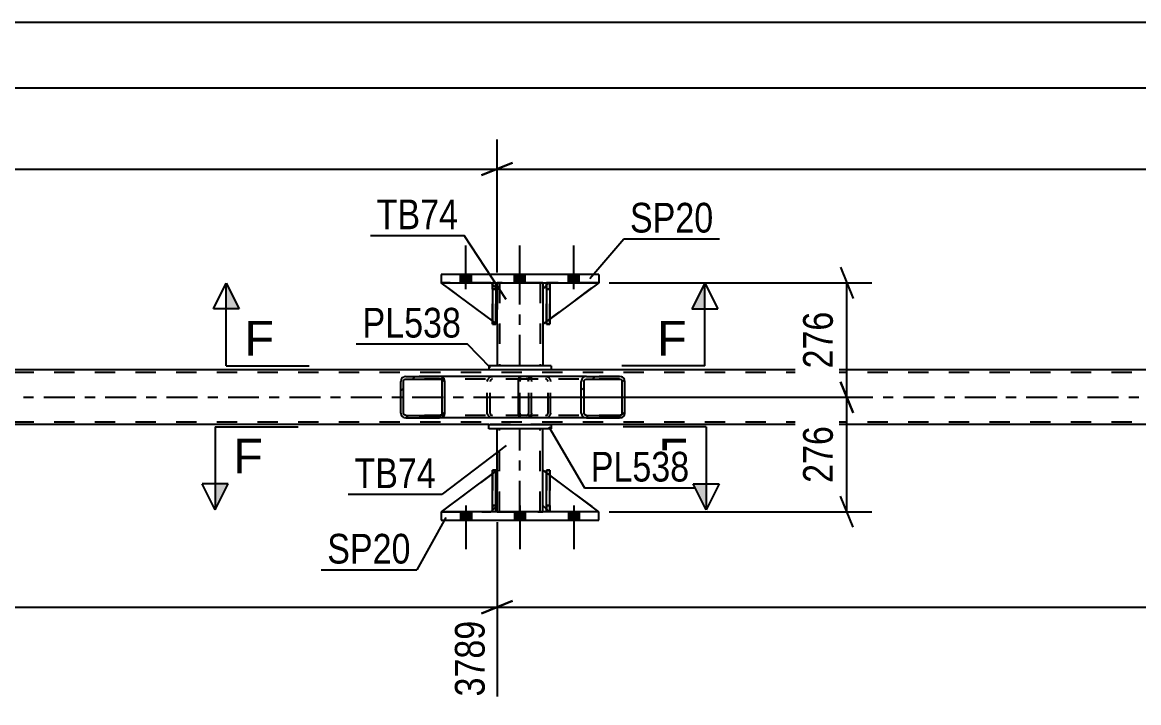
# Model space of a CAD drawing. Header units: millimetres. Extents: x 0 to 841, y 0 to 594.
# Drawn here: x 195.6 to 303.2, y 216.5 to 282.1 of the extents above; entities that cross this region are included whole.
import ezdxf

# ---------------------------------------------------------------- set-up
doc = ezdxf.new("R2010")
doc.units = ezdxf.units.MM
doc.linetypes.add('DXK_LINE_DOT2', pattern=[3.9198, 1.9599, -1.9599])
doc.linetypes.add('DXK_LINE_DOT3', pattern=[5.9187, 2.979, -0.9799, 0.9799, -0.9799])
doc.styles.add('Arial', font='ARIAL.TTF', dxfattribs={"height": 0.2})
doc.styles.add('Arial Narrow', font='ARIALN.TTF', dxfattribs={"height": 0.2})

# ---------------------------------------------------------------- blocks, each defined once
blk = doc.blocks.new('Part-814735472-2885 - 2738')
at = {"color": 7, "linetype": 'DXK_LINE_DOT2'}
for p, q in [((246.07, 256.42), (246.07, 257.02)), ((246.07, 257.02), (246.07, 257.02)), ((246.07, 257.02), (246.07, 253.02)), ((246.39, 257.02), (246.07, 257.02)), ((246.07, 253.02), (246.07, 256.42)), ((246.07, 256.42), (246.39, 256.42)), ((246.39, 256.42), (246.39, 257.02)), ((246.39, 253.02), (246.39, 257.02)), ((246.39, 256.42), (246.39, 253.02)), ((246.07, 253.02), (246.39, 253.02))]:
    blk.add_line(p, q, dxfattribs=at)
blk = doc.blocks.new('Part-814735472-2821 - 2738')
at = {"color": 2, "linetype": 'Continuous'}
for p, q in [((241.32, 238.94), (241.2, 238.85)), ((241.32, 235.54), (241.32, 238.94)), ((240.88, 238.61), (235.92, 234.94)), ((240.88, 235.1), (240.72, 234.94)), ((241.32, 235.54), (241.2, 235.42)), ((241.32, 235.54), (241.32, 235.54))]:
    blk.add_line(p, q, dxfattribs=at)
at = {"color": 7, "linetype": 'DXK_LINE_DOT2'}
for p, q in [((241.32, 235.54), (241.32, 238.94)), ((241.2, 238.85), (240.88, 238.61)), ((235.92, 234.94), (240.72, 234.94)), ((241.32, 235.54), (240.72, 234.94)), ((241.2, 235.42), (240.88, 235.1))]:
    blk.add_line(p, q, dxfattribs=at)
blk = doc.blocks.new('Part-814735472-2918 - 2738')
at = {"color": 2, "linetype": 'Continuous'}
for p, q in [((246.52, 249.02), (240.52, 249.02)), ((240.52, 249.02), (240.52, 248.62)), ((246.52, 248.62), (240.52, 248.62)), ((246.52, 249.02), (246.52, 248.62))]:
    blk.add_line(p, q, dxfattribs=at)
blk = doc.blocks.new('Part-814735472-2873 - 2738')
at = {"color": 2, "linetype": 'Continuous'}
for p, q in [((241.32, 238.94), (241.32, 242.94)), ((245.72, 238.94), (245.72, 242.94)), ((241.32, 234.94), (241.32, 235.54)), ((245.72, 234.94), (245.72, 235.54))]:
    blk.add_line(p, q, dxfattribs=at)
at = {"color": 7, "linetype": 'DXK_LINE_DOT2'}
for p, q in [((245.72, 242.94), (241.32, 242.94)), ((241.56, 234.94), (241.56, 242.94)), ((245.48, 234.94), (245.48, 242.94)), ((241.32, 235.54), (241.32, 238.94)), ((245.72, 235.54), (245.72, 238.94)), ((241.32, 234.94), (245.72, 234.94))]:
    blk.add_line(p, q, dxfattribs=at)
at = {"color": 7, "linetype": 'DXK_LINE_DOT3'}
blk.add_line((243.52, 234.94), (243.52, 242.94), dxfattribs=at)
blk = doc.blocks.new('Part-814735472-2868 - 2738')
at = {"color": 2, "linetype": 'Continuous'}
for p, q in [((240.52, 243.34), (246.52, 243.34)), ((240.52, 242.94), (240.52, 243.34)), ((246.52, 243.34), (246.52, 242.94)), ((246.52, 242.94), (240.52, 242.94))]:
    blk.add_line(p, q, dxfattribs=at)
blk = doc.blocks.new('Part-814735472-2823 - 2738')
at = {"color": 2, "linetype": 'Continuous'}
for p, q in [((246.07, 234.94), (246.08, 238.94)), ((246.08, 238.94), (246.4, 238.94)), ((246.39, 234.94), (246.4, 238.94)), ((246.08, 234.94), (246.07, 234.94)), ((246.4, 234.94), (246.07, 234.94))]:
    blk.add_line(p, q, dxfattribs=at)
at = {"color": 7, "linetype": 'DXK_LINE_DOT2'}
for p, q in [((246.08, 238.94), (246.08, 235.54)), ((246.4, 235.54), (246.4, 238.94)), ((246.08, 235.54), (246.08, 234.94)), ((246.08, 235.54), (246.4, 235.54)), ((246.39, 234.94), (246.4, 234.94)), ((246.4, 234.94), (246.4, 235.54))]:
    blk.add_line(p, q, dxfattribs=at)
blk = doc.blocks.new('Part-814735472-2818 - 2738')
at = {"color": 2, "linetype": 'Continuous'}
for p, q in [((245.72, 235.54), (245.72, 238.94)), ((246.08, 238.68), (245.72, 238.94)), ((251.12, 234.94), (246.4, 238.45)), ((246.07, 235.19), (245.72, 235.54))]:
    blk.add_line(p, q, dxfattribs=at)
at = {"color": 7, "linetype": 'DXK_LINE_DOT2'}
for p, q in [((246.4, 238.45), (246.08, 238.68)), ((246.32, 234.94), (246.07, 235.19)), ((251.12, 234.94), (246.32, 234.94)), ((251.12, 234.94), (251.12, 234.94)), ((251.12, 234.94), (251.12, 234.94))]:
    blk.add_line(p, q, dxfattribs=at)
blk = doc.blocks.new('Part-814735472-2883 - 2738')
at = {"color": 2, "linetype": 'Continuous'}
for p, q in [((251.12, 234.94), (235.92, 234.94)), ((235.92, 234.94), (235.92, 234.14)), ((251.12, 234.14), (251.12, 234.94)), ((235.92, 234.14), (251.12, 234.14))]:
    blk.add_line(p, q, dxfattribs=at)
blk = doc.blocks.new('Part-814735472-2819 - 2738')
at = {"color": 7, "linetype": 'DXK_LINE_DOT2'}
for p, q in [((245.72, 235.54), (245.72, 238.94)), ((245.72, 238.94), (251.12, 234.94)), ((246.32, 234.94), (245.72, 235.54)), ((251.12, 234.94), (246.32, 234.94))]:
    blk.add_line(p, q, dxfattribs=at)
blk = doc.blocks.new('Part-814735472-2820 - 2738')
at = {"color": 7, "linetype": 'DXK_LINE_DOT2'}
for p, q in [((240.87, 256.42), (240.87, 257.02)), ((240.88, 257.02), (240.87, 253.02)), ((240.87, 253.02), (240.87, 256.42)), ((240.87, 256.42), (241.19, 256.42)), ((240.87, 257.02), (240.88, 257.02)), ((241.2, 257.02), (240.87, 257.02)), ((241.19, 256.42), (241.19, 257.02)), ((241.19, 253.02), (241.2, 257.02)), ((241.19, 256.42), (241.19, 253.02)), ((240.87, 253.02), (241.19, 253.02))]:
    blk.add_line(p, q, dxfattribs=at)
blk = doc.blocks.new('Part-814735472-2822 - 2738')
at = {"color": 7, "linetype": 'DXK_LINE_DOT2'}
for p, q in [((241.32, 238.94), (235.92, 234.94)), ((241.32, 235.54), (241.32, 238.94)), ((241.32, 238.94), (241.32, 235.54)), ((235.92, 234.94), (240.72, 234.94)), ((240.72, 234.94), (241.32, 235.54)), ((241.32, 235.54), (240.72, 234.94)), ((241.32, 235.54), (241.32, 235.54))]:
    blk.add_line(p, q, dxfattribs=at)
blk = doc.blocks.new('Part-814735472-2825 - 2738')
at = {"color": 7, "linetype": 'DXK_LINE_DOT2'}
for p, q in [((246.39, 238.94), (246.07, 238.94)), ((246.07, 235.54), (246.07, 238.94)), ((246.07, 234.94), (246.07, 238.94)), ((246.39, 238.94), (246.39, 235.54)), ((246.39, 234.94), (246.39, 238.94)), ((246.39, 235.54), (246.07, 235.54)), ((246.07, 234.94), (246.07, 235.54)), ((246.39, 234.94), (246.07, 234.94)), ((246.39, 235.54), (246.39, 234.94)), ((246.39, 234.94), (246.39, 234.94))]:
    blk.add_line(p, q, dxfattribs=at)
blk = doc.blocks.new('Part-814735472-2891 - 2738')
at = {"color": 2, "linetype": 'Continuous'}
for p, q in [((241.32, 257.02), (241.32, 256.42)), ((245.72, 257.02), (245.72, 256.42)), ((241.32, 253.02), (241.32, 249.02)), ((245.72, 253.02), (245.72, 249.02))]:
    blk.add_line(p, q, dxfattribs=at)
at = {"color": 7, "linetype": 'DXK_LINE_DOT2'}
for p, q in [((245.72, 257.02), (241.32, 257.02)), ((241.32, 256.42), (241.32, 253.02)), ((241.56, 257.02), (241.56, 249.02)), ((245.48, 257.02), (245.48, 249.02)), ((245.72, 256.42), (245.72, 253.02)), ((245.72, 249.02), (241.32, 249.02))]:
    blk.add_line(p, q, dxfattribs=at)
at = {"color": 7, "linetype": 'DXK_LINE_DOT3'}
blk.add_line((243.52, 249.02), (243.52, 257.02), dxfattribs=at)
blk = doc.blocks.new('Part-814735472-2829 - 2738')
at = {"color": 2, "linetype": 'Continuous'}
for p, q in [((246.39, 257.02), (246.07, 257.02)), ((246.07, 257.02), (246.08, 253.02)), ((246.4, 257.02), (246.39, 257.02)), ((246.39, 257.02), (246.4, 253.02)), ((246.4, 253.02), (246.08, 253.02))]:
    blk.add_line(p, q, dxfattribs=at)
at = {"color": 7, "linetype": 'DXK_LINE_DOT2'}
for p, q in [((246.08, 256.42), (246.08, 257.02)), ((246.4, 256.42), (246.08, 256.42)), ((246.08, 256.42), (246.08, 253.02)), ((246.4, 257.02), (246.39, 257.02)), ((246.4, 256.42), (246.4, 257.02)), ((246.4, 253.02), (246.4, 256.42))]:
    blk.add_line(p, q, dxfattribs=at)
blk = doc.blocks.new('Part-814735472-2830 - 2738')
at = {"color": 7, "linetype": 'DXK_LINE_DOT2'}
for p, q in [((241.32, 253.02), (235.92, 257.02)), ((235.92, 257.02), (240.72, 257.02)), ((240.72, 257.02), (241.32, 256.42)), ((241.32, 256.42), (240.72, 257.02)), ((241.32, 256.42), (241.32, 253.02)), ((241.32, 256.42), (241.32, 256.42)), ((241.32, 256.42), (241.32, 253.02))]:
    blk.add_line(p, q, dxfattribs=at)
blk = doc.blocks.new('Part-814735472-2831 - 2738')
at = {"color": 2, "linetype": 'Continuous'}
for p, q in [((240.88, 253.36), (235.92, 257.02)), ((240.88, 256.87), (240.72, 257.02)), ((241.32, 256.42), (241.2, 256.55)), ((241.32, 256.42), (241.32, 256.42)), ((241.32, 253.02), (241.32, 256.42)), ((241.2, 253.12), (241.32, 253.02)), ((241.32, 253.02), (241.32, 253.02))]:
    blk.add_line(p, q, dxfattribs=at)
at = {"color": 7, "linetype": 'DXK_LINE_DOT2'}
for p, q in [((240.72, 257.02), (235.92, 257.02)), ((240.72, 257.02), (241.32, 256.42)), ((241.2, 256.55), (240.88, 256.87)), ((241.32, 256.42), (241.32, 253.02)), ((241.2, 253.12), (240.88, 253.36))]:
    blk.add_line(p, q, dxfattribs=at)
blk = doc.blocks.new('Part-814735472-2832 - 2738')
at = {"color": 7, "linetype": 'DXK_LINE_DOT2'}
for p, q in [((246.32, 257.02), (245.72, 256.42)), ((245.72, 253.02), (251.12, 257.02)), ((245.72, 256.42), (245.72, 253.02)), ((251.12, 257.02), (246.32, 257.02))]:
    blk.add_line(p, q, dxfattribs=at)
blk = doc.blocks.new('Part-814735472-2833 - 2738')
at = {"color": 2, "linetype": 'Continuous'}
for p, q in [((246.07, 256.78), (245.72, 256.42)), ((245.72, 256.42), (245.72, 253.02)), ((251.12, 257.02), (246.4, 253.52)), ((246.08, 253.29), (245.72, 253.02))]:
    blk.add_line(p, q, dxfattribs=at)
at = {"color": 7, "linetype": 'DXK_LINE_DOT2'}
for p, q in [((246.32, 257.02), (246.07, 256.78)), ((251.12, 257.02), (246.32, 257.02)), ((246.4, 253.52), (246.08, 253.29))]:
    blk.add_line(p, q, dxfattribs=at)
blk = doc.blocks.new('Part-814735472-2860 - 2738')
at = {"color": 2, "linetype": 'Continuous'}
for p, q in [((240.88, 234.94), (240.88, 238.94)), ((240.88, 238.94), (241.2, 238.94)), ((241.2, 234.94), (241.2, 238.94)), ((240.88, 234.94), (240.88, 234.94)), ((241.2, 234.94), (240.88, 234.94))]:
    blk.add_line(p, q, dxfattribs=at)
at = {"color": 7, "linetype": 'DXK_LINE_DOT2'}
for p, q in [((240.88, 238.94), (240.88, 235.54)), ((241.2, 235.54), (241.2, 238.94)), ((240.88, 235.54), (240.88, 234.94)), ((240.88, 235.54), (241.2, 235.54)), ((241.2, 234.94), (241.2, 235.54)), ((241.2, 234.94), (241.2, 234.94))]:
    blk.add_line(p, q, dxfattribs=at)
blk = doc.blocks.new('Part-814735472-2862 - 2738')
at = {"color": 7, "linetype": 'DXK_LINE_DOT2'}
for p, q in [((241.19, 238.94), (240.87, 238.94)), ((240.87, 235.54), (240.87, 238.94)), ((240.88, 234.94), (240.87, 238.94)), ((241.19, 238.94), (241.19, 235.54)), ((241.2, 234.94), (241.19, 238.94)), ((241.19, 235.54), (240.87, 235.54)), ((240.87, 234.94), (240.87, 235.54)), ((241.2, 234.94), (240.87, 234.94)), ((241.19, 235.54), (241.19, 234.94)), ((241.19, 234.94), (241.2, 234.94))]:
    blk.add_line(p, q, dxfattribs=at)
blk = doc.blocks.new('Part-814735472-2878 - 2738')
at = {"color": 2, "linetype": 'Continuous'}
for p, q in [((251.12, 257.82), (235.92, 257.82)), ((235.92, 257.82), (235.92, 257.02)), ((251.12, 257.82), (251.12, 257.02)), ((235.92, 257.02), (251.12, 257.02))]:
    blk.add_line(p, q, dxfattribs=at)
blk = doc.blocks.new('Part-814735472-2901 - 2738')
at = {"linetype": 'Continuous'}
h = blk.add_hatch(dxfattribs=at)
h.set_pattern_fill('', scale=0.7, style=0, pattern_type=0)
h.set_pattern_definition([(45, (236.2506, 247.6885), (-1.57154, 1.57154), [])])
h.paths.add_polyline_path([(236.29, 247.5), (236.25, 247.69), (236.14, 247.84), (235.97, 247.95), (235.78, 247.98), (232.54, 247.98), (232.35, 247.95), (232.18, 247.84), (232.07, 247.69), (232.03, 247.5), (232.03, 244.46), (232.07, 244.28), (232.18, 244.13), (232.35, 244.02), (232.54, 243.98), (235.78, 243.98), (235.97, 244.02), (236.14, 244.13), (236.25, 244.28), (236.29, 244.46)])
h.paths.add_polyline_path([(236.01, 244.37), (235.96, 244.3), (235.88, 244.24), (235.78, 244.22), (232.54, 244.22), (232.45, 244.24), (232.36, 244.3), (232.31, 244.37), (232.29, 244.46), (232.29, 247.5), (232.31, 247.6), (232.36, 247.67), (232.45, 247.73), (232.54, 247.74), (235.78, 247.74), (235.88, 247.73), (235.96, 247.67), (236.01, 247.6), (236.03, 247.5), (236.03, 244.46)])
at = {"color": 2, "linetype": 'Continuous'}
for p, q in [((232.07, 247.69), (232.03, 247.5)), ((232.03, 244.46), (232.03, 247.5)), ((232.29, 247.5), (232.31, 247.6)), ((232.29, 244.46), (232.29, 247.5)), ((232.31, 247.6), (232.36, 247.67)), ((232.54, 247.98), (232.35, 247.95)), ((232.36, 247.67), (232.45, 247.73)), ((232.45, 247.73), (232.54, 247.74)), ((232.54, 247.98), (235.78, 247.98)), ((232.54, 247.74), (235.78, 247.74)), ((243.65, 247.98), (235.78, 247.98)), ((235.97, 247.95), (235.78, 247.98)), ((235.78, 247.74), (235.88, 247.73)), ((235.88, 247.73), (235.96, 247.67)), ((235.96, 247.67), (236.01, 247.6)), ((236.01, 247.6), (236.03, 247.5)), ((236.03, 244.46), (236.03, 247.5)), ((236.29, 247.5), (236.25, 247.69)), ((236.29, 244.46), (236.29, 247.5)), ((232.03, 244.46), (232.07, 244.28)), ((232.31, 244.37), (232.29, 244.46)), ((232.36, 244.3), (232.31, 244.37)), ((232.45, 244.24), (232.36, 244.3)), ((235.96, 244.3), (235.88, 244.24)), ((236.01, 244.37), (235.96, 244.3)), ((236.03, 244.46), (236.01, 244.37)), ((236.25, 244.28), (236.29, 244.46)), ((232.35, 244.02), (232.54, 243.98)), ((232.54, 244.22), (232.45, 244.24)), ((232.54, 244.22), (235.78, 244.22)), ((232.54, 243.98), (235.78, 243.98)), ((235.88, 244.24), (235.78, 244.22)), ((235.78, 243.98), (235.97, 244.02)), ((243.65, 243.98), (235.78, 243.98))]:
    blk.add_line(p, q, dxfattribs=at)
at = {"color": 7, "linetype": 'DXK_LINE_DOT2'}
for p, q in [((235.78, 247.98), (232.54, 247.98)), ((244.13, 247.74), (232.54, 247.74)), ((240.38, 247.5), (240.42, 247.69)), ((240.38, 244.46), (240.38, 247.5)), ((240.66, 247.6), (240.64, 247.5)), ((240.64, 244.46), (240.64, 247.5)), ((240.71, 247.67), (240.66, 247.6)), ((240.7, 247.95), (240.89, 247.98)), ((240.8, 247.73), (240.71, 247.67)), ((240.89, 247.74), (240.8, 247.73)), ((244.13, 247.98), (243.65, 247.98)), ((244.13, 247.98), (244.32, 247.95)), ((244.23, 247.73), (244.13, 247.74)), ((244.31, 247.67), (244.23, 247.73)), ((244.36, 247.6), (244.31, 247.67)), ((244.38, 247.5), (244.36, 247.6)), ((244.38, 244.46), (244.38, 247.5)), ((244.6, 247.69), (244.64, 247.5)), ((244.64, 244.46), (244.64, 247.5)), ((240.42, 244.28), (240.38, 244.46)), ((240.64, 244.46), (240.66, 244.37)), ((240.66, 244.37), (240.71, 244.3)), ((240.71, 244.3), (240.73, 244.28)), ((240.73, 244.28), (240.8, 244.24)), ((244.23, 244.24), (244.31, 244.3)), ((244.31, 244.3), (244.36, 244.37)), ((244.36, 244.37), (244.38, 244.46)), ((244.64, 244.46), (244.6, 244.28)), ((244.13, 244.22), (232.54, 244.22)), ((235.78, 243.98), (232.54, 243.98)), ((240.89, 243.98), (240.7, 244.02)), ((240.8, 244.24), (240.89, 244.22)), ((244.13, 243.98), (243.65, 243.98)), ((244.13, 244.22), (244.23, 244.24)), ((244.32, 244.02), (244.13, 243.98))]:
    blk.add_line(p, q, dxfattribs=at)
at = {"color": 2, "linetype": 'Continuous'}
for centre, start, end in [((232.52, 247.48), 110.7583, 155.68), ((235.8, 247.48), 24.32, 69.2417), ((232.52, 244.49), 204.32, 249.2417), ((235.8, 244.49), 290.7583, 335.68)]:
    blk.add_arc(centre, 0.496, start, end, dxfattribs=at)
at = {"color": 7, "linetype": 'DXK_LINE_DOT2'}
for centre, start, end in [((240.87, 247.48), 110.7583, 155.68), ((244.15, 247.48), 24.32, 69.2417), ((240.87, 244.49), 204.32, 249.2417), ((244.15, 244.49), 290.7583, 335.68)]:
    blk.add_arc(centre, 0.496, start, end, dxfattribs=at)
blk = doc.blocks.new('Part-814735472-2902 - 2738')
at = {"linetype": 'Continuous'}
h = blk.add_hatch(dxfattribs=at)
h.set_pattern_fill('', scale=0.7, style=0, pattern_type=0)
h.set_pattern_definition([(45, (253.5953, 247.6885), (-1.57154, 1.57154), [])])
h.paths.add_polyline_path([(253.63, 247.5), (253.6, 247.69), (253.49, 247.84), (253.32, 247.95), (253.13, 247.98), (249.95, 247.98), (249.75, 247.95), (249.59, 247.84), (249.48, 247.69), (249.44, 247.5), (249.44, 244.46), (249.48, 244.28), (249.59, 244.13), (249.75, 244.02), (249.95, 243.98), (253.13, 243.98), (253.32, 244.02), (253.49, 244.13), (253.6, 244.28), (253.63, 244.46)])
h.paths.add_polyline_path([(253.36, 244.37), (253.31, 244.3), (253.23, 244.24), (253.13, 244.22), (249.95, 244.22), (249.85, 244.24), (249.77, 244.3), (249.71, 244.37), (249.7, 244.46), (249.7, 247.5), (249.71, 247.6), (249.77, 247.67), (249.85, 247.73), (249.95, 247.74), (253.13, 247.74), (253.23, 247.73), (253.31, 247.67), (253.36, 247.6), (253.38, 247.5), (253.38, 244.46)])
at = {"color": 2, "linetype": 'Continuous'}
for p, q in [((243.38, 247.5), (243.4, 247.69)), ((243.38, 244.46), (243.38, 247.5)), ((243.4, 247.69), (243.45, 247.84)), ((243.45, 247.84), (243.54, 247.95)), ((243.54, 247.95), (243.65, 247.98)), ((249.95, 247.98), (243.65, 247.98)), ((249.48, 247.69), (249.44, 247.5)), ((249.44, 244.46), (249.44, 247.5)), ((249.7, 247.5), (249.71, 247.6)), ((249.7, 244.46), (249.7, 247.5)), ((249.71, 247.6), (249.77, 247.67)), ((249.95, 247.98), (249.75, 247.95)), ((249.77, 247.67), (249.85, 247.73)), ((249.85, 247.73), (249.95, 247.74)), ((249.95, 247.98), (253.13, 247.98)), ((249.95, 247.74), (253.13, 247.74)), ((253.32, 247.95), (253.13, 247.98)), ((253.13, 247.74), (253.23, 247.73)), ((253.23, 247.73), (253.31, 247.67)), ((253.31, 247.67), (253.36, 247.6)), ((253.36, 247.6), (253.38, 247.5)), ((253.38, 244.46), (253.38, 247.5)), ((253.63, 247.5), (253.6, 247.69)), ((253.63, 244.46), (253.63, 247.5)), ((243.4, 244.28), (243.38, 244.46)), ((243.45, 244.13), (243.4, 244.28)), ((249.44, 244.46), (249.48, 244.28)), ((249.71, 244.37), (249.7, 244.46)), ((249.77, 244.3), (249.71, 244.37)), ((249.85, 244.24), (249.77, 244.3)), ((253.31, 244.3), (253.23, 244.24)), ((253.36, 244.37), (253.31, 244.3)), ((253.38, 244.46), (253.36, 244.37)), ((253.6, 244.28), (253.63, 244.46)), ((243.54, 244.02), (243.45, 244.13)), ((243.65, 243.98), (243.54, 244.02)), ((249.95, 243.98), (243.65, 243.98)), ((249.75, 244.02), (249.95, 243.98)), ((249.95, 244.22), (249.85, 244.24)), ((249.95, 244.22), (253.13, 244.22)), ((249.95, 243.98), (253.13, 243.98)), ((253.23, 244.24), (253.13, 244.22)), ((253.13, 243.98), (253.32, 244.02))]:
    blk.add_line(p, q, dxfattribs=at)
at = {"color": 7, "linetype": 'DXK_LINE_DOT2'}
for p, q in [((243.52, 247.6), (243.51, 247.5)), ((243.51, 244.46), (243.51, 247.5)), ((243.55, 247.67), (243.52, 247.6)), ((243.59, 247.73), (243.55, 247.67)), ((243.65, 247.74), (243.59, 247.73)), ((253.13, 247.74), (243.65, 247.74)), ((244.64, 247.74), (244.64, 247.98)), ((245.98, 247.98), (246.17, 247.95)), ((246.08, 247.73), (245.98, 247.74)), ((246.16, 247.67), (246.08, 247.73)), ((246.21, 247.6), (246.16, 247.67)), ((246.23, 247.5), (246.21, 247.6)), ((246.23, 244.46), (246.23, 247.5)), ((246.45, 247.69), (246.48, 247.5)), ((246.48, 244.46), (246.48, 247.5)), ((253.13, 247.98), (249.95, 247.98)), ((243.51, 244.46), (243.52, 244.37)), ((243.52, 244.37), (243.55, 244.3)), ((243.55, 244.3), (243.59, 244.24)), ((246.08, 244.24), (246.16, 244.3)), ((246.16, 244.3), (246.21, 244.37)), ((246.21, 244.37), (246.23, 244.46)), ((246.48, 244.46), (246.45, 244.28)), ((243.59, 244.24), (243.65, 244.22)), ((253.13, 244.22), (243.65, 244.22)), ((244.64, 243.98), (244.64, 244.22)), ((245.98, 244.22), (246.08, 244.24)), ((246.17, 244.02), (245.98, 243.98)), ((253.13, 243.98), (249.95, 243.98))]:
    blk.add_line(p, q, dxfattribs=at)
for centre, start, end in [((246, 247.49), 23.8494, 68.8059), ((246, 244.48), 291.1941, 336.1506)]:
    blk.add_arc(centre, 0.492, start, end, dxfattribs=at)
at = {"color": 2, "linetype": 'Continuous'}
for centre, start, end in [((249.93, 247.49), 111.1941, 156.1506), ((253.15, 247.49), 23.8494, 68.8059), ((249.93, 244.48), 203.8494, 248.8059), ((253.15, 244.48), 291.1941, 336.1506)]:
    blk.add_arc(centre, 0.492, start, end, dxfattribs=at)
blk = doc.blocks.new('Part-814735472-2907 - 2738')
at = {"color": 2, "linetype": 'Continuous'}
for p, q in [((241.2, 257.02), (240.88, 257.02)), ((240.88, 257.02), (240.88, 253.02)), ((241.2, 257.02), (241.2, 257.02)), ((241.2, 257.02), (241.2, 253.02)), ((241.2, 253.02), (240.88, 253.02))]:
    blk.add_line(p, q, dxfattribs=at)
at = {"color": 7, "linetype": 'DXK_LINE_DOT2'}
for p, q in [((240.88, 256.42), (240.88, 257.02)), ((241.2, 256.42), (240.88, 256.42)), ((240.88, 256.42), (240.88, 253.02)), ((241.2, 256.42), (241.2, 257.02)), ((241.2, 257.02), (241.2, 257.02)), ((241.2, 253.02), (241.2, 256.42))]:
    blk.add_line(p, q, dxfattribs=at)
blk = doc.blocks.new('Part-814735472-2967 - 2738')
at = {"color": 2, "linetype": 'Continuous'}
for p, q in [((240.52, 248.62), (102.93, 248.62)), ((495.92, 248.62), (246.52, 248.62)), ((240.52, 243.34), (102.93, 243.34)), ((495.92, 243.34), (246.52, 243.34))]:
    blk.add_line(p, q, dxfattribs=at)
at = {"color": 7, "linetype": 'DXK_LINE_DOT2'}
for p, q in [((246.52, 248.62), (240.52, 248.62)), ((765.04, 248.38), (102.93, 248.38)), ((765.04, 243.58), (102.93, 243.58)), ((246.52, 243.34), (240.52, 243.34))]:
    blk.add_line(p, q, dxfattribs=at)
at = {"color": 7, "linetype": 'DXK_LINE_DOT3'}
blk.add_line((102.93, 245.98), (765.04, 245.98), dxfattribs=at)
blk = doc.blocks.new('Bolt-814735472-3017 - 2738')
at = {"linetype": 'Continuous'}
for points in [[(237.8, 257.02), (238.84, 257.02), (238.84, 257.82), (237.8, 257.82)], [(237.8, 257.02), (238.84, 257.02), (238.84, 257.82), (237.8, 257.82)], [(237.8, 257.02), (238.84, 257.02), (238.84, 257.82), (237.8, 257.82)], [(243, 257.02), (244.04, 257.02), (244.04, 257.82), (243, 257.82)], [(243, 257.02), (244.04, 257.02), (244.04, 257.82), (243, 257.82)], [(248.2, 257.02), (249.24, 257.02), (249.24, 257.82), (248.2, 257.82)], [(248.2, 257.02), (249.24, 257.02), (249.24, 257.82), (248.2, 257.82)], [(248.2, 257.02), (249.24, 257.02), (249.24, 257.82), (248.2, 257.82)]]:
    blk.add_hatch(color=1, dxfattribs=at).paths.add_polyline_path(points)
at = {"color": 1, "linetype": 'Continuous'}
for p, q in [((238.32, 256.42), (238.32, 260.62)), ((238.32, 256.42), (238.32, 260.62)), ((238.32, 256.42), (238.32, 260.62)), ((243.52, 256.42), (243.52, 260.62)), ((243.52, 256.42), (243.52, 260.62)), ((248.72, 256.42), (248.72, 260.62)), ((248.72, 256.42), (248.72, 260.62)), ((248.72, 256.42), (248.72, 260.62)), ((237.8, 257.02), (237.8, 257.82)), ((237.8, 257.02), (237.8, 257.82)), ((237.8, 257.02), (237.8, 257.82)), ((238.84, 257.02), (238.84, 257.82)), ((238.84, 257.02), (238.84, 257.82)), ((238.84, 257.02), (238.84, 257.82)), ((243, 257.02), (243, 257.82)), ((243, 257.02), (243, 257.82)), ((244.04, 257.02), (244.04, 257.82)), ((244.04, 257.02), (244.04, 257.82)), ((248.2, 257.02), (248.2, 257.82)), ((248.2, 257.02), (248.2, 257.82)), ((248.2, 257.02), (248.2, 257.82)), ((249.24, 257.02), (249.24, 257.82)), ((249.24, 257.02), (249.24, 257.82)), ((249.24, 257.02), (249.24, 257.82))]:
    blk.add_line(p, q, dxfattribs=at)
blk = doc.blocks.new('Bolt-814735472-3018 - 2738')
at = {"linetype": 'Continuous'}
for points in [[(238.84, 234.94), (237.8, 234.94), (237.8, 234.14), (238.84, 234.14)], [(238.84, 234.94), (237.8, 234.94), (237.8, 234.14), (238.84, 234.14)], [(238.84, 234.94), (237.8, 234.94), (237.8, 234.14), (238.84, 234.14)], [(244.04, 234.94), (243, 234.94), (243, 234.14), (244.04, 234.14)], [(244.04, 234.94), (243, 234.94), (243, 234.14), (244.04, 234.14)], [(249.24, 234.94), (248.2, 234.94), (248.2, 234.14), (249.24, 234.14)], [(249.24, 234.94), (248.2, 234.94), (248.2, 234.14), (249.24, 234.14)], [(249.24, 234.94), (248.2, 234.94), (248.2, 234.14), (249.24, 234.14)]]:
    blk.add_hatch(color=1, dxfattribs=at).paths.add_polyline_path(points)
at = {"color": 1, "linetype": 'Continuous'}
for p, q in [((237.8, 234.94), (237.8, 234.14)), ((237.8, 234.94), (237.8, 234.14)), ((237.8, 234.94), (237.8, 234.14)), ((238.32, 235.54), (238.32, 231.34)), ((238.32, 235.54), (238.32, 231.34)), ((238.32, 235.54), (238.32, 231.34)), ((238.84, 234.94), (238.84, 234.14)), ((238.84, 234.94), (238.84, 234.14)), ((238.84, 234.94), (238.84, 234.14)), ((243, 234.94), (243, 234.14)), ((243, 234.94), (243, 234.14)), ((243.52, 235.54), (243.52, 231.34)), ((243.52, 235.54), (243.52, 231.34)), ((244.04, 234.94), (244.04, 234.14)), ((244.04, 234.94), (244.04, 234.14)), ((248.2, 234.94), (248.2, 234.14)), ((248.2, 234.94), (248.2, 234.14)), ((248.2, 234.94), (248.2, 234.14)), ((248.72, 235.54), (248.72, 231.34)), ((248.72, 235.54), (248.72, 231.34)), ((248.72, 235.54), (248.72, 231.34)), ((249.24, 234.94), (249.24, 234.14)), ((249.24, 234.94), (249.24, 234.14)), ((249.24, 234.94), (249.24, 234.14))]:
    blk.add_line(p, q, dxfattribs=at)
blk = doc.blocks.new('StraightDimension-814735472-3036 - 2738')
at = {"color": 7, "linetype": 'Continuous'}
for p, q in [((274.43, 247.48), (275.63, 244.48)), ((242.75, 245.98), (277.43, 245.98)), ((275.03, 234.94), (275.03, 245.98)), ((275.63, 233.44), (274.43, 236.44)), ((252.12, 234.94), (277.43, 234.94))]:
    blk.add_line(p, q, dxfattribs=at)
at = {"color": 0}
blk.add_wipeout([(274.28, 243.81), (270.08, 243.81), (270.08, 237.12), (274.28, 237.12)], dxfattribs=at)
at = {"color": 3, "style": 'Arial Narrow'}
blk.add_text('276', height=2.863, rotation=90.0002, dxfattribs=at).set_placement((273.68, 237.72))
blk = doc.blocks.new('StraightDimension-814735472-3064 - 2738')
at = {"color": 7, "linetype": 'Continuous'}
for p, q in [((274.43, 258.52), (275.63, 255.52)), ((252.12, 257.02), (277.43, 257.02)), ((275.03, 245.98), (275.03, 257.02)), ((275.63, 244.48), (274.43, 247.48)), ((242.75, 245.98), (277.43, 245.98))]:
    blk.add_line(p, q, dxfattribs=at)
at = {"color": 0}
blk.add_wipeout([(274.28, 254.85), (270.08, 254.85), (270.08, 248.16), (274.28, 248.16)], dxfattribs=at)
at = {"color": 3, "style": 'Arial Narrow'}
blk.add_text('276', height=2.863, rotation=90.0002, dxfattribs=at).set_placement((273.68, 248.76))
blk = doc.blocks.new('StraightDimension-814735472-3133 - 2738')
at = {"color": 7, "linetype": 'Continuous'}
for p, q in [((241.32, 258.02), (241.32, 270.84)), ((92.71, 267.99), (241.32, 267.99)), ((239.82, 267.39), (242.82, 268.59))]:
    blk.add_line(p, q, dxfattribs=at)
blk = doc.blocks.new('StraightDimension-814735472-3137 - 2738')
at = {"color": 7, "linetype": 'Continuous'}
for p, q in [((241.32, 258.02), (241.32, 270.84)), ((242.82, 268.59), (239.82, 267.39)), ((241.32, 267.99), (496.72, 267.99))]:
    blk.add_line(p, q, dxfattribs=at)
blk = doc.blocks.new('StraightDimension-814735472-3152 - 2738')
at = {"color": 7, "linetype": 'Continuous'}
blk.add_line((92.07, 282.15), (775.9, 282.15), dxfattribs=at)
blk = doc.blocks.new('StraightDimension-814735472-3176 - 2738')
at = {"color": 7, "linetype": 'Continuous'}
for p, q in [((241.32, 233.94), (241.32, 217.12)), ((239.82, 225.13), (242.82, 226.33)), ((92.71, 225.73), (241.32, 225.73))]:
    blk.add_line(p, q, dxfattribs=at)
at = {"color": 0, "linetype": 'Continuous'}
blk.add_wipeout([(240.72, 225.03), (236.52, 225.03), (236.52, 216.52), (240.72, 216.52)], dxfattribs=at)
at = {"color": 3, "linetype": 'Continuous', "style": 'Arial Narrow'}
blk.add_text('3789', height=2.863, rotation=90.0002, dxfattribs=at).set_placement((240.12, 217.12))
blk = doc.blocks.new('StraightDimension-814735472-7478 - 2738')
at = {"color": 7, "linetype": 'Continuous'}
blk.add_line((92.71, 275.84), (775.26, 275.84), dxfattribs=at)
blk = doc.blocks.new('StraightDimension-814735472-3181 - 2738')
at = {"color": 7, "linetype": 'Continuous'}
for p, q in [((241.32, 233.94), (241.32, 217.12)), ((242.82, 226.33), (239.82, 225.13)), ((241.32, 225.73), (496.72, 225.73))]:
    blk.add_line(p, q, dxfattribs=at)
blk = doc.blocks.new('Mark-814735472-2869 - 2738')
at = {"color": 30, "linetype": 'Continuous'}
for p in [(242.21, 241.33), (226.97, 236.62)]:
    blk.add_line(p, (236.02, 236.62), dxfattribs=at)
at = {"color": 0}
blk.add_wipeout([(235.42, 237.22), (235.42, 240.22), (227.57, 240.22), (227.57, 237.22)], dxfattribs=at)
blk.add_wipeout([(235.42, 237.22), (235.42, 240.22), (227.57, 240.22), (227.57, 237.22)], dxfattribs=at)
at = {"color": 3, "style": 'Arial Narrow'}
blk.add_text('TB74', height=2.863, dxfattribs=at).set_placement((227.57, 237.22))
blk = doc.blocks.new('Mark-814735472-2887 - 2738')
at = {"color": 30, "linetype": 'Continuous'}
for p in [(229.11, 261.59), (242.21, 255.41)]:
    blk.add_line(p, (238.16, 261.59), dxfattribs=at)
at = {"color": 0}
blk.add_wipeout([(237.56, 262.19), (237.56, 265.19), (229.71, 265.19), (229.71, 262.19)], dxfattribs=at)
blk.add_wipeout([(237.56, 262.19), (237.56, 265.19), (229.71, 265.19), (229.71, 262.19)], dxfattribs=at)
at = {"color": 3, "style": 'Arial Narrow'}
blk.add_text('TB74', height=2.863, dxfattribs=at).set_placement((229.71, 262.19))
blk = doc.blocks.new('SectionMark-814735472-3252 - 2738')
at = {"linetype": 'Continuous'}
for points in [[(214.14, 237.63), (215.39, 237.63), (214.14, 235.13)], [(260.22, 237.63), (261.47, 237.63), (261.47, 235.13)]]:
    blk.add_hatch(color=6, dxfattribs=at).paths.add_polyline_path(points)
at = {"color": 6, "linetype": 'Continuous'}
for p, q in [((214.14, 243.13), (222.14, 243.13)), ((214.14, 243.13), (214.14, 235.13)), ((261.47, 243.13), (253.47, 243.13)), ((261.47, 243.13), (261.47, 235.13)), ((214.14, 235.13), (212.89, 237.63)), ((215.39, 237.63), (212.89, 237.63)), ((214.14, 235.13), (215.39, 237.63)), ((260.22, 237.63), (262.72, 237.63)), ((261.47, 235.13), (260.22, 237.63)), ((262.72, 237.63), (261.47, 235.13))]:
    blk.add_line(p, q, dxfattribs=at)
at = {"color": 0, "linetype": 'Continuous'}
for points in [[(218.74, 238.63), (218.74, 242.13), (215.89, 242.13), (215.89, 238.63)], [(259.72, 238.63), (259.72, 242.13), (256.87, 242.13), (256.87, 238.63)]]:
    blk.add_wipeout(points, dxfattribs=at)
at = {"color": 3, "linetype": 'Continuous', "style": 'Arial'}
for p in [(215.89, 238.63), (256.87, 238.63)]:
    blk.add_text('F', height=3.34, dxfattribs=at).set_placement(p)
blk = doc.blocks.new('Mark-814735472-2864 - 2738')
at = {"color": 30, "linetype": 'Continuous'}
for p, q in [((246.32, 243.14), (249.75, 237.25)), ((249.75, 237.25), (260.45, 237.25))]:
    blk.add_line(p, q, dxfattribs=at)
at = {"color": 0}
blk.add_wipeout([(259.85, 237.85), (259.85, 240.85), (250.35, 240.85), (250.35, 237.85)], dxfattribs=at)
blk.add_wipeout([(259.85, 237.85), (259.85, 240.85), (250.35, 240.85), (250.35, 237.85)], dxfattribs=at)
at = {"color": 3, "style": 'Arial Narrow'}
blk.add_text('PL538', height=2.863, dxfattribs=at).set_placement((250.35, 237.85))
blk = doc.blocks.new('Mark-814735472-2874 - 2738')
at = {"color": 30, "linetype": 'Continuous'}
for p, q in [((250.26, 257.42), (253.53, 261.27)), ((253.53, 261.27), (262.77, 261.27))]:
    blk.add_line(p, q, dxfattribs=at)
at = {"color": 0}
blk.add_wipeout([(262.17, 261.87), (262.17, 264.87), (254.13, 264.87), (254.13, 261.87)], dxfattribs=at)
blk.add_wipeout([(262.17, 261.87), (262.17, 264.87), (254.13, 264.87), (254.13, 261.87)], dxfattribs=at)
at = {"color": 3, "style": 'Arial Narrow'}
blk.add_text('SP20', height=2.863, dxfattribs=at).set_placement((254.13, 261.87))
blk = doc.blocks.new('Mark-814735472-2879 - 2738')
at = {"color": 30, "linetype": 'Continuous'}
for p in [(236.38, 234.39), (224.35, 229.34)]:
    blk.add_line(p, (233.58, 229.34), dxfattribs=at)
at = {"color": 0}
blk.add_wipeout([(232.98, 229.94), (232.98, 232.94), (224.95, 232.94), (224.95, 229.94)], dxfattribs=at)
blk.add_wipeout([(232.98, 229.94), (232.98, 232.94), (224.95, 232.94), (224.95, 229.94)], dxfattribs=at)
at = {"color": 3, "style": 'Arial Narrow'}
blk.add_text('SP20', height=2.863, dxfattribs=at).set_placement((224.95, 229.94))
blk = doc.blocks.new('Mark-814735472-2914 - 2738')
at = {"color": 30, "linetype": 'Continuous'}
for p in [(227.75, 251.14), (240.69, 248.83)]:
    blk.add_line(p, (238.45, 251.14), dxfattribs=at)
at = {"color": 0}
blk.add_wipeout([(237.85, 251.74), (237.85, 254.74), (228.35, 254.74), (228.35, 251.74)], dxfattribs=at)
blk.add_wipeout([(237.85, 251.74), (237.85, 254.74), (228.35, 254.74), (228.35, 251.74)], dxfattribs=at)
at = {"color": 3, "style": 'Arial Narrow'}
blk.add_text('PL538', height=2.863, dxfattribs=at).set_placement((228.35, 251.74))
blk = doc.blocks.new('SectionMark-814735472-3256 - 2738')
at = {"linetype": 'Continuous'}
for points in [[(216.47, 254.5), (215.22, 254.5), (215.22, 257)], [(261.35, 254.5), (260.1, 254.5), (261.35, 257)]]:
    blk.add_hatch(color=6, dxfattribs=at).paths.add_polyline_path(points)
at = {"color": 6, "linetype": 'Continuous'}
for p, q in [((213.97, 254.5), (215.22, 257)), ((215.22, 249), (215.22, 257)), ((215.22, 257), (216.47, 254.5)), ((261.35, 257), (260.1, 254.5)), ((261.35, 249), (261.35, 257)), ((261.35, 257), (262.6, 254.5)), ((216.47, 254.5), (213.97, 254.5)), ((260.1, 254.5), (262.6, 254.5)), ((215.22, 249), (223.22, 249)), ((261.35, 249), (253.35, 249))]:
    blk.add_line(p, q, dxfattribs=at)
at = {"color": 0, "linetype": 'Continuous'}
for points in [[(219.82, 250), (219.82, 253.5), (216.97, 253.5), (216.97, 250)], [(259.6, 250), (259.6, 253.5), (256.75, 253.5), (256.75, 250)]]:
    blk.add_wipeout(points, dxfattribs=at)
at = {"color": 3, "linetype": 'Continuous', "style": 'Arial'}
for p in [(216.97, 250), (256.75, 250)]:
    blk.add_text('F', height=3.34, dxfattribs=at).set_placement(p)

msp = doc.modelspace()

# ---------------------------------------------------------------- block references
for name in ['Bolt-814735472-3017 - 2738', 'Part-814735472-2878 - 2738', 'Part-814735472-2830 - 2738', 'Part-814735472-2831 - 2738', 'Part-814735472-2820 - 2738', 'Part-814735472-2907 - 2738', 'Part-814735472-2891 - 2738', 'Part-814735472-2832 - 2738', 'Part-814735472-2833 - 2738', 'Part-814735472-2885 - 2738', 'Part-814735472-2829 - 2738', 'Part-814735472-2967 - 2738', 'Part-814735472-2918 - 2738', 'Part-814735472-2901 - 2738', 'Part-814735472-2902 - 2738', 'Part-814735472-2868 - 2738', 'Part-814735472-2873 - 2738', 'Part-814735472-2821 - 2738', 'Part-814735472-2822 - 2738', 'Part-814735472-2862 - 2738', 'Part-814735472-2860 - 2738', 'Part-814735472-2818 - 2738', 'Part-814735472-2819 - 2738', 'Part-814735472-2823 - 2738', 'Part-814735472-2825 - 2738', 'Part-814735472-2883 - 2738', 'Bolt-814735472-3018 - 2738']:
    msp.add_blockref(name, (0, 0))

# ---------------------------------------------------------------- next in the draw order: block references
msp.add_blockref('StraightDimension-814735472-3036 - 2738', (0, 0))

# ---------------------------------------------------------------- next in the draw order: block references
for name in ['StraightDimension-814735472-3064 - 2738', 'StraightDimension-814735472-3176 - 2738']:
    msp.add_blockref(name, (0, 0))

# ---------------------------------------------------------------- next in the draw order: block references
for name in ['StraightDimension-814735472-3133 - 2738', 'Mark-814735472-2869 - 2738', 'Mark-814735472-2879 - 2738', 'StraightDimension-814735472-3181 - 2738']:
    msp.add_blockref(name, (0, 0))

# ---------------------------------------------------------------- next in the draw order: block references
for name in ['StraightDimension-814735472-3137 - 2738', 'SectionMark-814735472-3252 - 2738']:
    msp.add_blockref(name, (0, 0))

# ---------------------------------------------------------------- next in the draw order: block references
for name in ['StraightDimension-814735472-3152 - 2738', 'Mark-814735472-2864 - 2738']:
    msp.add_blockref(name, (0, 0))

# ---------------------------------------------------------------- next in the draw order: block references
msp.add_blockref('StraightDimension-814735472-7478 - 2738', (0, 0))

# ---------------------------------------------------------------- next in the draw order: block references
for name in ['Mark-814735472-2887 - 2738', 'Mark-814735472-2874 - 2738', 'Mark-814735472-2914 - 2738']:
    msp.add_blockref(name, (0, 0))

# ---------------------------------------------------------------- next in the draw order: block references
msp.add_blockref('SectionMark-814735472-3256 - 2738', (0, 0))

doc.saveas('drawing.dxf')
